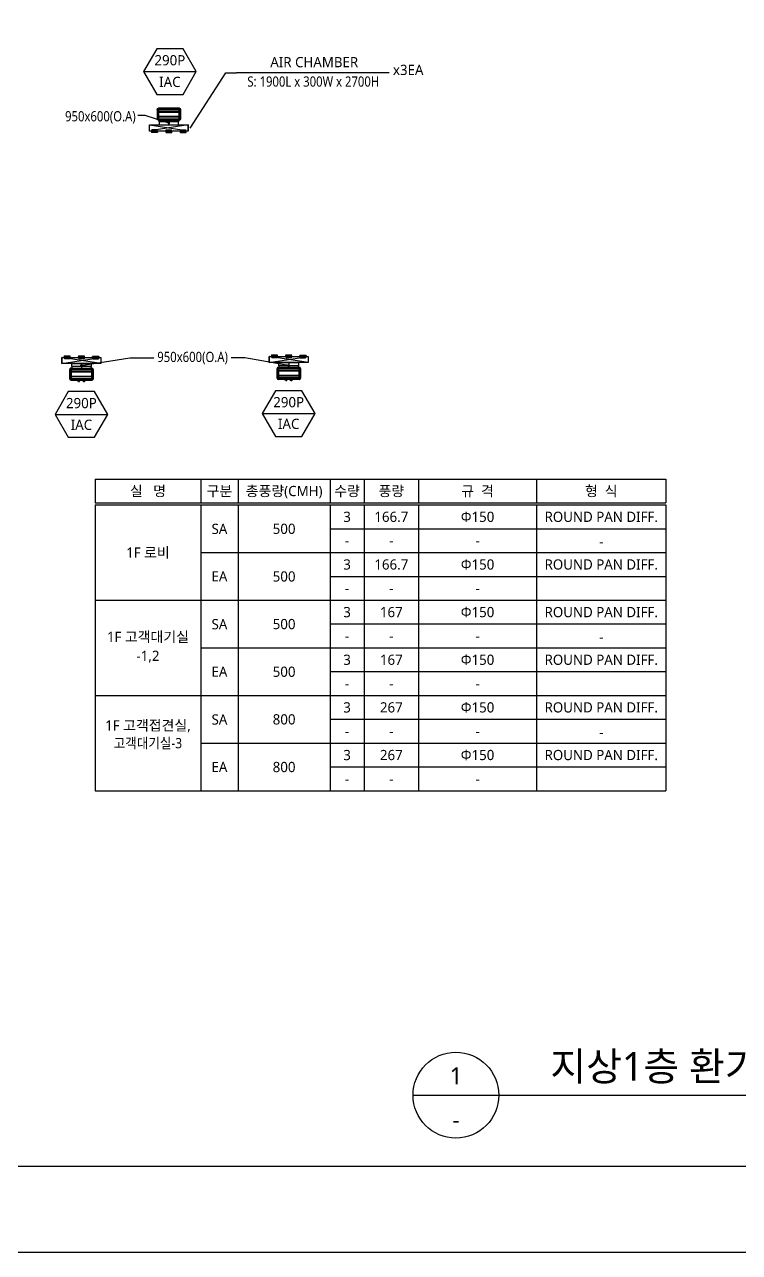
# Model space of a CAD drawing. Header units: millimetres. Extents: x 61566 to 667441, y 0 to 118800.
# Drawn here: x 210747 to 245749, y 0 to 60113 of the extents above; entities that cross this region are included whole.
import ezdxf
from ezdxf.enums import TextEntityAlignment as Align

# ---------------------------------------------------------------- set-up
doc = ezdxf.new("R2010")
doc.units = ezdxf.units.MM
doc.header["$LTSCALE"] = 200
doc.linetypes.add('CEN6', pattern=[12, 10, -0.75, 0.5, -0.75])
doc.linetypes.add('HID', pattern=[2.3, 1.5, -0.8])
doc.layers.get('DEFPOINTS').update_dxf_attribs({"color": 137})
doc.layers.add('1 E', color=6, linetype='Continuous', lineweight=0)
for name, color, linetype in [('1 SA', 4, 'Continuous'), ('1 SDF-PKNO', 2, 'Continuous'), ('AA-MKXS', 3, 'Continuous'), ('DI', 1, 'Continuous'), ('LG-AIRCON', 240, 'Continuous'), ('LG-RLRG', 3, 'Continuous'), ('LG-장비번호', 7, 'Continuous'), ('PIPE', 3, 'Continuous'), ('TE', 2, 'Continuous'), ('WALL-D', 3, 'Continuous'), ('드레인', 4, 'HID')]:
    doc.layers.add(name, color=color, linetype=linetype)
doc.styles.add('GHS_DIM', font='romans.shx', dxfattribs={"width": 0.7, "bigfont": 'ghs.shx'})
doc.styles.add('LG전자', font='malgun.ttf')
doc.styles.add('SUNJIN', font='malgun.ttf')
doc.styles.add('돋움', font='')
doc.styles.add('스타일1', font='malgun.ttf')
doc.styles.get('돋움').set_extended_font_data('Dotum')
doc.dimstyles.new('LEADER50', dxfattribs={"dimscale": 0, "dimtxt": 100, "dimasz": 100, "dimexe": 50, "dimexo": 50, "dimgap": 40, "dimtad": 1, "dimdec": 0, "dimdsep": 46, "dimtxsty": 'GHS_DIM', "dimcen": 2.5, "dimclrd": 1, "dimclre": 1, "dimclrt": 2, "dimadec": 0, "dimazin": 0, "dimtfac": 1, "dimtdec": 0, "dimtofl": 0, "dimtmove": 0, "dimatfit": 3, "dimfxl": 30, "dimtvp": 1, "dimtolj": 1, "dimtzin": 0, "dimarcsym": 0})
doc.dimstyles.new('SAMOO-25', dxfattribs={"dimscale": 100, "dimtxt": 2.5, "dimasz": 1, "dimexe": 2, "dimexo": 2, "dimgap": 1, "dimtad": 1, "dimdec": 0, "dimdsep": 46, "dimlunit": 6, "dimtxsty": '돋움', "dimblk": 'dimdot', "dimcen": 1, "dimclrd": 1, "dimclre": 1, "dimclrt": 3, "dimadec": 0, "dimazin": 0, "dimtm": 1e-09, "dimtfac": 1, "dimtdec": 0, "dimtix": 1, "dimtmove": 2, "dimatfit": 3, "dimldrblk": 'NONE', "dimfxl": 8, "dimtolj": 1, "dimarcsym": 0})

# ---------------------------------------------------------------- blocks, each defined once
blk = doc.blocks.new('sheet-line')
at = {"layer": 'DEFPOINTS'}
blk.add_lwpolyline([(168200, -356400), (0, -356400), (0, -237600), (168200, -237600)], close=True, dxfattribs=at)
blk = doc.blocks.new('장비번호')
at = {"layer": 'LG-장비번호', "color": 0}
blk.add_line((-516, 0), (516, 0), dxfattribs=at)
blk.add_lwpolyline([(516, 0), (258, 447), (-258, 447), (-516, 0), (-258, -447), (258, -447)], close=True, dxfattribs=at)
blk = doc.blocks.new('LRD-N2907P')
at = {"layer": 'LG-AIRCON', "color": 0, "linetype": 'Continuous'}
for p, q in [((-516, 0), (-516, -10)), ((-516, 0), (0, 0)), ((0, 0), (505, 0)), ((0, -10), (0, 0)), ((505, 0), (505, -10)), ((-576, -531), (-576, -60)), ((-576, -60), (-566, -60)), ((-576, -531), (-566, -531)), ((-566, -60), (-566, -531)), ((-539, -82), (-536, -79)), ((-539, -142), (-539, -82)), ((-536, -145), (-539, -142)), ((-539, -209), (-536, -206)), ((-539, -269), (-539, -209)), ((-536, -272), (-539, -269)), ((-539, -322), (-536, -319)), ((-539, -382), (-539, -322)), ((-536, -385), (-539, -382)), ((-539, -449), (-536, -446)), ((-539, -509), (-539, -449)), ((-536, -512), (-539, -509)), ((-536, -206), (-536, -145)), ((-536, -319), (-536, -272)), ((-536, -446), (-536, -385)), ((-535, -180), (-535, -179)), ((-535, -183), (-535, -180)), ((-535, -188), (-535, -183)), ((-535, -195), (-535, -188)), ((-535, -203), (-535, -195)), ((-535, -212), (-535, -203)), ((-535, -222), (-535, -212)), ((-535, -231), (-535, -222)), ((-535, -240), (-535, -231)), ((-535, -248), (-535, -240)), ((-535, -255), (-535, -248)), ((-535, -260), (-535, -255)), ((-535, -263), (-535, -260)), ((-535, -265), (-535, -263)), ((-533, -176), (-533, -178)), ((-533, -178), (-533, -181)), ((-533, -181), (-533, -186)), ((-531, -184), (-533, -184)), ((-533, -186), (-533, -193)), ((-533, -193), (-533, -202)), ((-533, -202), (-533, -211)), ((-533, -211), (-533, -222)), ((-533, -222), (-533, -232)), ((-533, -232), (-533, -241)), ((-533, -241), (-533, -250)), ((-533, -250), (-533, -257)), ((-533, -257), (-533, -262)), ((-533, -259), (-531, -259)), ((-533, -262), (-533, -265)), ((-533, -265), (-533, -266)), ((-525, -67), (-531, -67)), ((-531, -67), (-531, -68)), ((-531, -68), (-531, -512)), ((-503, -68), (-531, -68)), ((-531, -512), (-503, -512)), ((-531, -516), (-531, -512)), ((-530, -68), (-530, -68)), ((-498, -68), (-530, -68)), ((-530, -516), (-530, -512)), ((-529, -512), (-529, -516)), ((-525, -66), (-525, -67)), ((-525, -66), (-498, -66)), ((-525, -67), (-498, -67)), ((513, -63), (-524, -63)), ((-524, -66), (-524, -63)), ((-524, -66), (-524, -64)), ((-524, -64), (-524, -64)), ((-524, -68), (-524, -68)), ((-524, -516), (-524, -512)), ((-524, -516), (-522, -528)), ((-523, -526), (-523, -528)), ((-523, -528), (-522, -530)), ((511, -528), (-522, -528)), ((-522, -528), (-518, -536)), ((-518, -536), (-512, -544)), ((-518, -591), (-516, -581)), ((0, -10), (-516, -10)), ((-516, -591), (-516, -581)), ((-516, -581), (1, -581)), ((48, -591), (-516, -591)), ((-512, -544), (-505, -549)), ((-505, -549), (-496, -553)), ((-500, -71), (-503, -68)), ((-503, -512), (-500, -509)), ((-500, -509), (-500, -71)), ((-498, -179), (-500, -179)), ((-498, -189), (-500, -189)), ((-498, -419), (-500, -419)), ((-498, -429), (-500, -429)), ((485, -66), (-498, -66)), ((-498, -66), (-498, -86)), ((485, -86), (-498, -86)), ((-498, -176), (487, -176)), ((-498, -179), (-498, -176)), ((-498, -180), (-498, -179)), ((-498, -179), (-498, -179)), ((487, -180), (-498, -180)), ((-498, -193), (-498, -189)), ((-498, -189), (487, -189)), ((-498, -189), (-498, -189)), ((-498, -189), (-498, -189)), ((487, -193), (-498, -193)), ((-498, -416), (487, -416)), ((-498, -419), (-498, -416)), ((-498, -420), (-498, -419)), ((-498, -419), (-498, -419)), ((487, -420), (-498, -420)), ((-498, -433), (-498, -429)), ((-498, -429), (487, -429)), ((-498, -429), (-498, -429)), ((-498, -429), (-498, -429)), ((487, -433), (-498, -433)), ((-496, -553), (-486, -554)), ((-489, -32), (-485, -32)), ((-485, -559), (-489, -559)), ((-482, -554), (-486, -554)), ((-486, -559), (-482, -559)), ((-486, -560), (-482, -560)), ((-486, -561), (-481, -561)), ((-483, -33), (-483, -57)), ((-483, -57), (-458, -57)), ((-483, -554), (-483, -557)), ((-482, -549), (-482, -547)), ((-482, -547), (-481, -547)), ((-482, -560), (-482, -549)), ((-481, -549), (-482, -549)), ((-481, -547), (-481, -549)), ((-481, -561), (-481, -549)), ((-481, -561), (-481, -554)), ((-480, -554), (-481, -554)), ((-481, -561), (-481, -561)), ((-480, -562), (-480, -532)), ((-480, -560), (-480, -554)), ((-480, -560), (-480, -560)), ((-480, -560), (-480, -560)), ((468, -562), (-480, -562)), ((-479, -564), (-479, -562)), ((-479, -562), (-479, -562)), ((-479, -562), (-479, -563)), ((-479, -563), (-479, -563)), ((468, -564), (-479, -564)), ((-479, -565), (-479, -564)), ((-479, -565), (468, -565)), ((-479, -565), (-479, -565)), ((-478, -565), (-478, -567)), ((-478, -567), (-477, -567)), ((-477, -565), (-477, -569)), ((-477, -569), (470, -569)), ((-477, -569), (-477, -570)), ((-477, -570), (470, -570)), ((-477, -570), (-477, -570)), ((-462, -538), (-463, -540)), ((-463, -540), (-462, -542)), ((-459, -537), (-462, -538)), ((-459, -540), (-462, -540)), ((-462, -542), (-460, -543)), ((-461, -541), (-459, -541)), ((-460, -543), (-458, -542)), ((-457, -539), (-459, -537)), ((-458, -57), (-455, -60)), ((-458, -542), (-457, -539)), ((-455, -60), (-262, -60)), ((-417, -554), (-427, -554)), ((-369, -63), (-368, -63)), ((-368, -63), (-365, -63)), ((-365, -63), (-360, -63)), ((-360, -63), (-353, -63)), ((-353, -63), (-345, -63)), ((-345, -63), (-336, -63)), ((-336, -63), (-326, -63)), ((-326, -63), (-317, -63)), ((-317, -63), (-308, -63)), ((-308, -63), (-300, -63)), ((-300, -63), (-293, -63)), ((-293, -63), (-288, -63)), ((-288, -63), (-285, -63)), ((-285, -63), (-283, -63)), ((-262, -60), (-259, -57)), ((-259, -57), (-239, -57)), ((-239, -57), (-236, -60)), ((-236, -60), (-23, -60)), ((-189, -570), (-161, -572)), ((-173, -63), (-172, -63)), ((-172, -63), (-169, -63)), ((-169, -63), (-164, -63)), ((-164, -63), (-158, -63)), ((-161, -572), (-161, -572)), ((-161, -572), (-161, -572)), ((-161, -572), (-160, -572)), ((-160, -572), (-160, -572)), ((-160, -572), (-159, -572)), ((-159, -572), (-157, -572)), ((-158, -63), (-150, -63)), ((-147, -554), (-157, -554)), ((-157, -572), (-155, -572)), ((-155, -572), (-153, -572)), ((-153, -572), (-151, -572)), ((-151, -572), (-149, -572)), ((-150, -63), (-142, -63)), ((-149, -572), (-144, -572)), ((-144, -572), (-140, -572)), ((-142, -63), (-133, -63)), ((-140, -572), (-135, -572)), ((-135, -572), (-130, -572)), ((-133, -63), (-125, -63)), ((-130, -572), (-120, -572)), ((-124, -572), (-126, -572)), ((-125, -63), (-117, -63)), ((-124, -572), (-125, -572)), ((-125, -572), (-125, -572)), ((-124, -572), (-124, -572)), ((-122, -572), (-124, -572)), ((-122, -572), (-124, -572)), ((-121, -572), (-122, -572)), ((-120, -572), (-122, -572)), ((-121, -572), (-121, -571)), ((-121, -571), (-121, -571)), ((-120, -572), (-121, -572)), ((-121, -572), (-121, -572)), ((-120, -572), (-109, -572)), ((-120, -572), (-120, -572)), ((-120, -572), (-120, -572)), ((-120, -572), (-120, -572)), ((-120, -572), (-120, -572)), ((-120, -572), (-120, -572)), ((-119, -572), (-119, -572)), ((-115, -573), (-119, -572)), ((-117, -63), (-111, -63)), ((-114, -573), (-117, -573)), ((-111, -573), (-115, -573)), ((-112, -573), (-115, -573)), ((-112, -573), (-114, -573)), ((-108, -573), (-112, -573)), ((-109, -573), (-112, -573)), ((-111, -63), (-106, -63)), ((-111, -573), (-111, -573)), ((-106, -574), (-111, -573)), ((-109, -572), (-99, -572)), ((-106, -573), (-109, -573)), ((-109, -573), (-87, -576)), ((-105, -573), (-108, -573)), ((-106, -63), (-103, -63)), ((-102, -573), (-106, -573)), ((-101, -574), (-106, -574)), ((-102, -574), (-105, -573)), ((-103, -63), (-102, -63)), ((-103, -573), (-103, -572)), ((-102, -573), (-103, -573)), ((-103, -573), (-103, -573)), ((-103, -573), (-103, -573)), ((-103, -573), (-103, -573)), ((-99, -574), (-102, -573)), ((-102, -573), (-102, -573)), ((-102, -573), (-102, -573)), ((-102, -573), (-102, -573)), ((-102, -573), (-102, -573)), ((-98, -574), (-102, -574)), ((-101, -574), (-101, -574)), ((-99, -572), (-89, -572)), ((-95, -574), (-99, -574)), ((-94, -574), (-98, -574)), ((-95, -573), (-95, -572)), ((-95, -572), (-95, -572)), ((-95, -572), (-95, -572)), ((-95, -572), (-95, -572)), ((-95, -574), (-95, -573)), ((-95, -573), (-95, -573)), ((-95, -573), (-95, -573)), ((-95, -573), (-95, -573)), ((-90, -574), (-95, -574)), ((-95, -574), (-95, -574)), ((-95, -574), (-95, -574)), ((-95, -574), (-95, -574)), ((-95, -574), (-95, -574)), ((-90, -574), (-94, -574)), ((-86, -575), (-90, -574)), ((-86, -575), (-90, -574)), ((-89, -572), (-78, -572)), ((-87, -576), (-88, -576)), ((-88, -576), (-88, -576)), ((-88, -576), (-88, -576)), ((-88, -576), (-88, -576)), ((-88, -576), (-88, -576)), ((-88, -576), (-88, -576)), ((-88, -576), (-88, -576)), ((-88, -576), (-88, -576)), ((-88, -576), (-88, -576)), ((-88, -576), (-87, -576)), ((-87, -576), (-87, -576)), ((-87, -576), (-87, -576)), ((-87, -576), (-87, -576)), ((-87, -576), (-87, -576)), ((-87, -576), (-87, -576)), ((-87, -576), (-87, -576)), ((-87, -576), (-87, -576)), ((-87, -576), (-87, -576)), ((-87, -576), (-87, -576)), ((-87, -576), (-87, -576)), ((-87, -576), (-87, -576)), ((-87, -576), (-87, -576)), ((-87, -576), (-87, -576)), ((-87, -576), (-87, -576)), ((-87, -576), (-87, -576)), ((-87, -576), (-87, -576)), ((-87, -576), (-86, -576)), ((-86, -574), (-86, -573)), ((-86, -573), (-86, -573)), ((-86, -573), (-86, -573)), ((-86, -573), (-86, -573)), ((-86, -573), (-86, -573)), ((-86, -573), (-82, -573)), ((-81, -575), (-86, -575)), ((-86, -575), (-86, -575)), ((-86, -575), (-86, -575)), ((-86, -575), (-86, -574)), ((-86, -574), (-86, -574)), ((-86, -574), (-86, -574)), ((-86, -574), (-86, -574)), ((-81, -575), (-86, -575)), ((-86, -576), (-86, -577)), ((-86, -576), (-86, -576)), ((-86, -576), (-86, -576)), ((-86, -576), (-86, -576)), ((-86, -576), (-85, -576)), ((-86, -577), (-86, -577)), ((-86, -577), (-85, -577)), ((-85, -576), (-85, -576)), ((-85, -576), (-85, -576)), ((-85, -576), (-85, -576)), ((-85, -576), (-84, -576)), ((-85, -577), (-84, -577)), ((-85, -577), (-85, -577)), ((-85, -577), (-85, -577)), ((-84, -576), (-84, -576)), ((-84, -576), (-84, -576)), ((-84, -576), (-84, -576)), ((-84, -576), (-83, -576)), ((-84, -577), (-82, -577)), ((-83, -576), (-83, -576)), ((-83, -576), (-83, -576)), ((-83, -576), (-83, -576)), ((-83, -576), (-82, -576)), ((-82, -573), (-77, -573)), ((-82, -576), (-82, -576)), ((-82, -576), (-82, -576)), ((-82, -576), (-82, -576)), ((-82, -576), (-82, -576)), ((-82, -576), (-81, -576)), ((-82, -577), (-81, -577)), ((-76, -575), (-81, -575)), ((-77, -575), (-81, -575)), ((-81, -576), (-81, -576)), ((-81, -576), (-80, -576)), ((-81, -577), (-79, -577)), ((-80, -576), (-80, -576)), ((-80, -576), (-80, -576)), ((-80, -576), (-80, -576)), ((-80, -576), (-80, -576)), ((-80, -576), (-79, -576)), ((-79, -577), (-80, -577)), ((-79, -576), (-79, -576)), ((-79, -576), (-79, -576)), ((-79, -576), (-79, -576)), ((-79, -576), (-78, -576)), ((-79, -577), (-78, -577)), ((-79, -577), (-79, -577)), ((-78, -572), (-68, -572)), ((-78, -577), (-78, -576)), ((-77, -576), (-78, -576)), ((-78, -576), (-78, -576)), ((-78, -576), (-78, -576)), ((-78, -576), (-78, -576)), ((-78, -576), (-78, -576)), ((-78, -576), (-78, -576)), ((-78, -576), (-77, -576)), ((-78, -577), (-78, -577)), ((-78, -577), (-78, -577)), ((-78, -578), (-78, -577)), ((-78, -577), (-78, -577)), ((-77, -573), (-77, -572)), ((-77, -574), (-77, -573)), ((-77, -573), (-77, -573)), ((-77, -573), (-77, -573)), ((-77, -573), (-72, -573)), ((-77, -575), (-77, -574)), ((-77, -574), (-77, -574)), ((-77, -574), (-77, -574)), ((-71, -575), (-77, -575)), ((-77, -575), (-77, -575)), ((-77, -575), (-77, -575)), ((-77, -575), (-77, -575)), ((-77, -575), (-77, -575)), ((-77, -575), (-77, -575)), ((-77, -576), (-72, -576)), ((-77, -577), (-77, -576)), ((-77, -576), (-77, -576)), ((-77, -576), (-77, -577)), ((-77, -577), (-77, -577)), ((-77, -577), (-77, -577)), ((-77, -576), (-74, -577)), ((-77, -577), (-77, -577)), ((-77, -577), (-77, -577)), ((-77, -577), (-77, -577)), ((-77, -577), (-77, -577)), ((-77, -577), (-77, -577)), ((-77, -577), (-76, -577)), ((-71, -575), (-76, -575)), ((-76, -577), (-76, -577)), ((-76, -577), (-76, -577)), ((-76, -577), (-76, -577)), ((-76, -577), (-76, -577)), ((-76, -577), (-76, -577)), ((-74, -577), (-70, -577)), ((-72, -573), (-67, -573)), ((-72, -576), (-71, -577)), ((-66, -576), (-71, -575)), ((-66, -575), (-71, -575)), ((-71, -577), (-71, -577)), ((-71, -577), (-71, -577)), ((-71, -577), (-71, -577)), ((-71, -577), (-71, -577)), ((-71, -577), (-71, -577)), ((-71, -577), (-71, -577)), ((-71, -577), (-70, -577)), ((-70, -577), (-71, -577)), ((-71, -577), (-71, -577)), ((-71, -577), (-71, -577)), ((-71, -577), (-71, -577)), ((-71, -577), (-71, -577)), ((-71, -577), (-71, -577)), ((-71, -577), (-71, -577)), ((-71, -577), (-71, -577)), ((-70, -577), (-70, -577)), ((-70, -577), (-70, -577)), ((-70, -577), (-70, -577)), ((-70, -577), (-70, -577)), ((-70, -577), (-70, -577)), ((-70, -577), (-70, -577)), ((-70, -577), (-70, -577)), ((-70, -577), (-70, -577)), ((-70, -577), (-69, -577)), ((-69, -577), (-70, -577)), ((-70, -577), (-70, -577)), ((-70, -577), (-70, -577)), ((-70, -577), (-70, -577)), ((-70, -577), (-70, -577)), ((-70, -577), (-70, -577)), ((-70, -577), (-70, -577)), ((-70, -577), (-70, -577)), ((-70, -577), (-70, -577)), ((-69, -577), (-69, -581)), ((-69, -577), (-69, -577)), ((-69, -577), (-69, -577)), ((-69, -577), (-69, -577)), ((-69, -577), (-69, -577)), ((-69, -577), (-68, -577)), ((-68, -572), (-57, -572)), ((-68, -577), (-68, -577)), ((-68, -577), (-68, -577)), ((-68, -577), (-67, -577)), ((-67, -573), (-67, -572)), ((-67, -574), (-67, -573)), ((-67, -573), (-67, -573)), ((-67, -573), (-61, -574)), ((-67, -575), (-67, -574)), ((-67, -574), (-67, -574)), ((-67, -574), (-67, -574)), ((-66, -575), (-67, -575)), ((-67, -575), (-67, -575)), ((-67, -575), (-67, -575)), ((-67, -577), (-67, -577)), ((-67, -577), (-67, -577)), ((-67, -577), (-67, -577)), ((-67, -577), (-67, -577)), ((-67, -577), (-67, -577)), ((-67, -577), (-66, -577)), ((-61, -576), (-66, -575)), ((-66, -575), (-66, -575)), ((-66, -575), (-66, -575)), ((-66, -575), (-66, -575)), ((-61, -576), (-66, -576)), ((-66, -577), (-66, -577)), ((-66, -577), (-65, -577)), ((-65, -577), (-65, -577)), ((-65, -577), (-65, -577)), ((-65, -577), (-65, -577)), ((-65, -577), (-65, -577)), ((-65, -577), (-64, -577)), ((-64, -577), (-64, -577)), ((-64, -577), (-64, -577)), ((-64, -577), (-64, -577)), ((-64, -577), (-63, -578)), ((-63, -578), (-63, -578)), ((-61, -574), (-56, -574)), ((-56, -576), (-61, -576)), ((-56, -576), (-61, -576)), ((-60, -578), (-57, -578)), ((-57, -572), (-47, -572)), ((-56, -574), (-56, -572)), ((-56, -575), (-56, -574)), ((-56, -574), (-56, -574)), ((-56, -574), (-54, -574)), ((-56, -576), (-56, -575)), ((-56, -575), (-56, -575)), ((-56, -575), (-56, -575)), ((-56, -575), (-56, -575)), ((-50, -576), (-56, -576)), ((-53, -576), (-56, -576)), ((-56, -576), (-56, -576)), ((-56, -576), (-56, -576)), ((-56, -576), (-56, -576)), ((-56, -576), (-56, -576)), ((-54, -574), (-51, -574)), ((-51, -576), (-53, -576)), ((-51, -574), (-51, -572)), ((-51, -575), (-51, -574)), ((-51, -574), (-51, -574)), ((-51, -574), (-47, -574)), ((-51, -576), (-51, -575)), ((-51, -575), (-51, -575)), ((-51, -575), (-51, -575)), ((-47, -576), (-51, -576)), ((-51, -576), (-51, -576)), ((-51, -576), (-51, -576)), ((-51, -576), (-51, -576)), ((-51, -576), (-51, -576)), ((-51, -576), (-51, -576)), ((-44, -577), (-50, -576)), ((-47, -572), (-25, -572)), ((-47, -574), (-43, -574)), ((-43, -576), (-47, -576)), ((-39, -577), (-44, -577)), ((-43, -574), (-43, -572)), ((-43, -575), (-43, -574)), ((-43, -574), (-38, -574)), ((-43, -576), (-43, -575)), ((-43, -575), (-43, -575)), ((-43, -575), (-43, -575)), ((-38, -576), (-43, -576)), ((-43, -576), (-43, -576)), ((-43, -576), (-43, -576)), ((-43, -576), (-43, -576)), ((-43, -576), (-43, -576)), ((-43, -576), (-43, -576)), ((-43, -576), (-43, -576)), ((-33, -577), (-39, -577)), ((-38, -574), (-33, -575)), ((-33, -577), (-38, -576)), ((-33, -575), (-33, -572)), ((-33, -576), (-33, -575)), ((-33, -575), (-33, -575)), ((-33, -575), (-33, -575)), ((-33, -575), (-27, -575)), ((-27, -577), (-33, -577)), ((-33, -577), (-33, -577)), ((-33, -577), (-33, -577)), ((-33, -577), (-33, -576)), ((-33, -576), (-33, -576)), ((-33, -576), (-33, -576)), ((-33, -576), (-33, -576)), ((-33, -576), (-33, -576)), ((-27, -577), (-33, -577)), ((-27, -575), (-21, -575)), ((-21, -577), (-27, -577)), ((-21, -577), (-27, -577)), ((-25, -572), (-4, -572)), ((-23, -60), (-20, -57)), ((-21, -575), (-21, -572)), ((-21, -576), (-21, -575)), ((-21, -575), (-21, -575)), ((-21, -575), (-21, -575)), ((-21, -575), (-15, -575)), ((-21, -577), (-21, -576)), ((-21, -576), (-21, -576)), ((-21, -576), (-21, -576)), ((-21, -576), (-21, -576)), ((-15, -577), (-21, -577)), ((-21, -577), (-21, -577)), ((-21, -577), (-21, -577)), ((-21, -577), (-21, -577)), ((-15, -577), (-21, -577)), ((505, -591), (-21, -591)), ((-20, -57), (-13, -57)), ((-20, -581), (505, -581)), ((-15, -575), (-9, -575)), ((-9, -577), (-15, -577)), ((-9, -577), (-15, -577)), ((-13, -57), (0, -57)), ((-13, -57), (-13, -57)), ((-10, -63), (-10, -57)), ((-9, -575), (-9, -572)), ((-9, -576), (-9, -575)), ((-9, -575), (-9, -575)), ((-9, -575), (-9, -575)), ((-9, -575), (-9, -575)), ((-9, -575), (-9, -575)), ((-9, -575), (-3, -575)), ((-9, -577), (-9, -576)), ((-9, -576), (-9, -576)), ((-9, -576), (-9, -576)), ((-9, -576), (-9, -576)), ((-9, -576), (-9, -576)), ((-9, -576), (-9, -576)), ((-9, -576), (-9, -576)), ((-3, -577), (-9, -577)), ((-9, -577), (-9, -577)), ((-9, -577), (-9, -577)), ((-9, -577), (-9, -577)), ((-9, -577), (-9, -577)), ((-9, -577), (-9, -577)), ((-9, -577), (-9, -577)), ((-9, -577), (-9, -577)), ((-9, -577), (-9, -577)), ((-3, -577), (-9, -577)), ((-4, -572), (-4, -570)), ((17, -572), (-4, -572)), ((-3, -575), (3, -575)), ((3, -577), (-3, -577)), ((-3, -577), (3, -577)), ((-1, -63), (-1, -57)), ((-1, -57), (0, -57)), ((505, -10), (0, -10)), ((0, -57), (0, -10)), ((0, -57), (9, -57)), ((3, -575), (3, -572)), ((3, -576), (3, -575)), ((3, -575), (3, -575)), ((3, -575), (3, -575)), ((3, -575), (3, -575)), ((3, -575), (3, -575)), ((3, -575), (9, -575)), ((3, -577), (3, -576)), ((3, -576), (3, -576)), ((3, -576), (3, -576)), ((3, -576), (3, -576)), ((3, -576), (3, -576)), ((3, -576), (3, -576)), ((3, -576), (3, -576)), ((3, -577), (3, -577)), ((3, -577), (3, -577)), ((3, -577), (3, -577)), ((3, -577), (3, -577)), ((3, -577), (3, -577)), ((3, -577), (3, -577)), ((3, -577), (3, -577)), ((3, -577), (3, -577)), ((9, -577), (3, -577)), ((3, -577), (9, -577)), ((9, -57), (12, -60)), ((9, -575), (15, -575)), ((15, -577), (9, -577)), ((9, -577), (15, -577)), ((12, -60), (225, -60)), ((15, -575), (15, -572)), ((15, -576), (15, -575)), ((15, -575), (15, -575)), ((15, -575), (15, -575)), ((15, -575), (21, -575)), ((15, -577), (15, -576)), ((15, -576), (15, -576)), ((15, -576), (15, -576)), ((15, -576), (15, -576)), ((15, -577), (15, -577)), ((15, -577), (15, -577)), ((15, -577), (15, -577)), ((21, -577), (15, -577)), ((15, -577), (21, -577)), ((38, -572), (17, -572)), ((21, -575), (27, -575)), ((27, -577), (21, -577)), ((21, -577), (27, -577)), ((27, -575), (27, -572)), ((27, -575), (32, -574)), ((27, -576), (27, -575)), ((27, -575), (27, -575)), ((27, -575), (27, -575)), ((27, -577), (27, -577)), ((27, -577), (27, -576)), ((27, -576), (27, -576)), ((27, -576), (27, -576)), ((27, -576), (27, -576)), ((27, -576), (27, -576)), ((27, -576), (27, -576)), ((32, -576), (27, -577)), ((27, -577), (33, -577)), ((32, -574), (37, -574)), ((37, -576), (32, -576)), ((33, -577), (34, -577)), ((34, -577), (35, -577)), ((35, -577), (41, -576)), ((37, -574), (37, -572)), ((37, -575), (37, -574)), ((37, -574), (41, -574)), ((37, -576), (37, -575)), ((37, -575), (37, -575)), ((37, -575), (37, -575)), ((37, -576), (37, -576)), ((37, -576), (37, -576)), ((37, -576), (37, -576)), ((37, -576), (37, -576)), ((37, -576), (37, -576)), ((37, -576), (37, -576)), ((41, -576), (37, -576)), ((49, -572), (38, -572)), ((41, -574), (45, -574)), ((41, -576), (47, -576)), ((45, -576), (41, -576)), ((45, -574), (45, -572)), ((45, -575), (45, -574)), ((45, -574), (45, -574)), ((45, -574), (47, -574)), ((45, -576), (45, -575)), ((45, -575), (45, -575)), ((45, -575), (45, -575)), ((47, -576), (45, -576)), ((45, -576), (45, -576)), ((45, -576), (45, -576)), ((45, -576), (45, -576)), ((45, -576), (45, -576)), ((45, -576), (45, -576)), ((47, -574), (50, -574)), ((47, -576), (51, -576)), ((50, -576), (47, -576)), ((59, -572), (49, -572)), ((50, -574), (50, -572)), ((50, -575), (50, -574)), ((50, -574), (50, -574)), ((50, -574), (55, -574)), ((50, -576), (50, -575)), ((50, -575), (50, -575)), ((50, -575), (50, -575)), ((50, -575), (50, -575)), ((55, -576), (50, -576)), ((50, -576), (50, -576)), ((50, -576), (50, -576)), ((50, -576), (50, -576)), ((50, -576), (50, -576)), ((50, -578), (63, -577)), ((51, -576), (55, -576)), ((53, -578), (54, -577)), ((54, -577), (56, -577)), ((55, -574), (60, -573)), ((60, -575), (55, -576)), ((55, -576), (60, -576)), ((56, -577), (58, -577)), ((58, -577), (60, -577)), ((70, -572), (59, -572)), ((60, -573), (60, -572)), ((60, -574), (60, -573)), ((60, -573), (60, -573)), ((60, -573), (65, -573)), ((60, -575), (60, -574)), ((60, -574), (60, -574)), ((60, -574), (60, -574)), ((60, -576), (65, -575)), ((65, -575), (60, -575)), ((60, -575), (60, -575)), ((60, -575), (60, -575)), ((60, -575), (60, -575)), ((60, -575), (60, -575)), ((60, -575), (60, -575)), ((60, -575), (60, -575)), ((60, -577), (62, -577)), ((62, -577), (64, -577)), ((63, -577), (64, -577)), ((64, -577), (64, -577)), ((64, -577), (65, -577)), ((65, -577), (64, -577)), ((64, -577), (64, -577)), ((64, -577), (65, -577)), ((65, -573), (71, -573)), ((65, -575), (70, -575)), ((70, -575), (65, -575)), ((65, -577), (66, -577)), ((66, -577), (65, -577)), ((66, -577), (66, -578)), ((66, -577), (67, -577)), ((67, -577), (69, -577)), ((69, -577), (70, -577)), ((80, -572), (70, -572)), ((70, -575), (75, -575)), ((75, -575), (70, -575)), ((70, -575), (70, -575)), ((70, -575), (70, -575)), ((70, -575), (70, -575)), ((70, -575), (70, -575)), ((70, -575), (71, -575)), ((70, -577), (70, -577)), ((70, -577), (71, -576)), ((71, -573), (71, -572)), ((71, -574), (71, -573)), ((71, -573), (71, -573)), ((71, -573), (71, -573)), ((71, -573), (75, -573)), ((71, -575), (71, -574)), ((71, -574), (71, -574)), ((71, -574), (71, -574)), ((71, -576), (71, -576)), ((71, -576), (72, -576)), ((72, -576), (72, -576)), ((72, -576), (73, -576)), ((73, -576), (73, -576)), ((73, -576), (74, -576)), ((74, -576), (76, -576)), ((75, -573), (80, -573)), ((80, -574), (75, -575)), ((75, -575), (79, -575)), ((76, -576), (78, -576)), ((78, -576), (80, -576)), ((79, -575), (84, -574)), ((91, -572), (80, -572)), ((80, -574), (80, -573)), ((80, -573), (80, -573)), ((80, -573), (80, -573)), ((80, -573), (80, -573)), ((80, -573), (80, -573)), ((84, -574), (80, -574)), ((80, -574), (80, -574)), ((80, -574), (80, -574)), ((80, -574), (80, -574)), ((80, -574), (80, -574)), ((80, -574), (80, -574)), ((80, -574), (80, -574)), ((80, -576), (82, -575)), ((81, -578), (82, -577)), ((82, -575), (82, -575)), ((82, -575), (83, -575)), ((82, -577), (82, -577)), ((82, -577), (83, -577)), ((83, -575), (84, -575)), ((83, -577), (84, -577)), ((83, -578), (89, -577)), ((84, -574), (88, -574)), ((88, -574), (84, -574)), ((84, -575), (84, -575)), ((84, -575), (85, -575)), ((84, -577), (85, -577)), ((85, -575), (85, -575)), ((85, -575), (85, -575)), ((85, -575), (86, -575)), ((85, -577), (86, -577)), ((86, -575), (87, -575)), ((86, -577), (86, -577)), ((86, -577), (86, -577)), ((86, -577), (87, -577)), ((87, -575), (89, -575)), ((87, -577), (87, -577)), ((87, -577), (87, -577)), ((87, -577), (87, -577)), ((87, -577), (87, -577)), ((87, -577), (88, -577)), ((88, -577), (87, -577)), ((87, -577), (87, -578)), ((87, -578), (87, -578)), ((88, -574), (92, -574)), ((92, -574), (88, -574)), ((88, -574), (88, -574)), ((88, -574), (88, -574)), ((88, -574), (89, -574)), ((88, -577), (88, -577)), ((88, -577), (88, -576)), ((88, -576), (88, -576)), ((88, -576), (88, -576)), ((88, -576), (89, -576)), ((88, -577), (88, -577)), ((88, -577), (88, -577)), ((88, -577), (88, -577)), ((88, -577), (89, -577)), ((89, -577), (88, -577)), ((88, -577), (88, -577)), ((88, -577), (88, -577)), ((88, -577), (88, -577)), ((88, -577), (88, -577)), ((88, -577), (88, -577)), ((88, -577), (88, -577)), ((89, -573), (89, -572)), ((89, -572), (89, -572)), ((89, -572), (89, -572)), ((89, -572), (89, -572)), ((89, -574), (89, -573)), ((89, -573), (89, -573)), ((89, -573), (89, -573)), ((89, -573), (89, -573)), ((89, -574), (89, -574)), ((89, -575), (90, -575)), ((89, -576), (89, -575)), ((89, -575), (89, -575)), ((89, -575), (89, -575)), ((89, -575), (89, -575)), ((89, -575), (89, -575)), ((89, -575), (89, -575)), ((89, -575), (89, -575)), ((89, -576), (89, -576)), ((89, -576), (89, -576)), ((89, -576), (89, -576)), ((89, -576), (89, -576)), ((89, -576), (89, -576)), ((89, -576), (89, -576)), ((89, -576), (89, -576)), ((89, -576), (89, -576)), ((89, -576), (89, -576)), ((89, -576), (89, -576)), ((89, -576), (89, -576)), ((89, -576), (89, -576)), ((89, -576), (89, -576)), ((89, -576), (90, -576)), ((90, -576), (89, -576)), ((89, -576), (89, -576)), ((89, -576), (89, -576)), ((89, -577), (90, -576)), ((89, -577), (89, -577)), ((89, -577), (89, -577)), ((89, -577), (89, -577)), ((89, -577), (89, -577)), ((89, -577), (89, -577)), ((89, -577), (89, -577)), ((89, -577), (89, -577)), ((89, -577), (89, -577)), ((89, -577), (89, -577)), ((89, -577), (89, -577)), ((89, -577), (89, -577)), ((89, -577), (89, -577)), ((89, -577), (89, -577)), ((89, -577), (89, -577)), ((89, -577), (89, -577)), ((89, -577), (89, -577)), ((89, -577), (89, -577)), ((89, -577), (89, -577)), ((89, -577), (89, -577)), ((89, -577), (89, -577)), ((89, -577), (89, -577)), ((89, -577), (89, -577)), ((89, -577), (89, -577)), ((89, -577), (89, -577)), ((89, -577), (89, -577)), ((89, -577), (89, -577)), ((89, -577), (89, -577)), ((89, -577), (89, -577)), ((90, -576), (90, -575)), ((90, -575), (91, -575)), ((91, -575), (90, -575)), ((90, -576), (90, -576)), ((90, -576), (90, -576)), ((90, -576), (90, -576)), ((90, -576), (90, -576)), ((90, -576), (90, -576)), ((101, -572), (91, -572)), ((91, -575), (101, -573)), ((92, -574), (91, -575)), ((91, -575), (92, -574)), ((96, -573), (92, -574)), ((92, -574), (96, -574)), ((95, -574), (92, -574)), ((92, -574), (92, -574)), ((95, -574), (95, -574)), ((100, -574), (95, -574)), ((96, -574), (99, -573)), ((100, -573), (96, -573)), ((96, -573), (96, -573)), ((96, -573), (96, -573)), ((96, -573), (96, -573)), ((96, -573), (96, -573)), ((96, -573), (96, -573)), ((96, -573), (97, -573)), ((97, -573), (97, -572)), ((97, -573), (97, -573)), ((97, -573), (97, -573)), ((99, -573), (102, -573)), ((105, -573), (100, -574)), ((103, -573), (100, -573)), ((112, -572), (101, -572)), ((102, -573), (105, -573)), ((106, -573), (103, -573)), ((105, -573), (105, -573)), ((105, -573), (108, -573)), ((109, -573), (105, -573)), ((109, -573), (106, -573)), ((108, -573), (111, -573)), ((113, -572), (109, -573)), ((122, -572), (112, -572)), ((113, -572), (113, -572)), ((116, -572), (113, -572)), ((114, -572), (115, -571)), ((116, -572), (114, -572)), ((114, -572), (114, -572)), ((114, -572), (114, -572)), ((114, -572), (114, -572)), ((114, -572), (114, -572)), ((114, -572), (114, -572)), ((114, -572), (114, -572)), ((114, -572), (114, -572)), ((115, -571), (115, -571)), ((115, -572), (116, -572)), ((116, -572), (118, -572)), ((118, -572), (116, -572)), ((118, -572), (116, -572)), ((118, -572), (118, -572)), ((118, -572), (119, -572)), ((119, -572), (118, -572)), ((127, -572), (122, -572)), ((131, -572), (127, -572)), ((136, -572), (131, -572)), ((145, -554), (135, -554)), ((141, -572), (136, -572)), ((143, -572), (141, -572)), ((145, -572), (143, -572)), ((147, -572), (145, -572)), ((149, -572), (147, -572)), ((150, -572), (149, -572)), ((152, -572), (150, -572)), ((153, -572), (152, -572)), ((153, -572), (181, -570)), ((153, -572), (153, -572)), ((225, -60), (228, -57)), ((228, -57), (248, -57)), ((248, -57), (251, -60)), ((251, -60), (444, -60)), ((415, -554), (405, -554)), ((444, -60), (447, -57)), ((446, -539), (448, -537)), ((446, -542), (446, -539)), ((449, -543), (446, -542)), ((447, -57), (472, -57)), ((450, -540), (447, -540)), ((448, -537), (450, -538)), ((450, -541), (448, -541)), ((451, -542), (449, -543)), ((450, -538), (452, -540)), ((452, -540), (451, -542)), ((468, -562), (468, -532)), ((470, -554), (468, -554)), ((468, -564), (468, -562)), ((468, -565), (468, -564)), ((468, -565), (468, -565)), ((469, -561), (469, -554)), ((470, -547), (471, -547)), ((470, -549), (470, -547)), ((471, -549), (470, -549)), ((470, -561), (470, -549)), ((475, -561), (470, -561)), ((470, -562), (470, -569)), ((470, -569), (470, -570)), ((470, -570), (470, -570)), ((471, -547), (471, -549)), ((471, -560), (471, -549)), ((475, -554), (471, -554)), ((475, -559), (471, -559)), ((475, -560), (471, -560)), ((472, -57), (472, -34)), ((472, -558), (472, -554)), ((474, -32), (478, -32)), ((484, -553), (475, -554)), ((493, -549), (484, -553)), ((485, -66), (485, -86)), ((485, -66), (512, -66)), ((485, -67), (512, -67)), ((485, -68), (519, -68)), ((487, -179), (487, -176)), ((487, -179), (489, -179)), ((487, -180), (487, -179)), ((487, -179), (487, -179)), ((487, -193), (487, -189)), ((487, -189), (489, -189)), ((487, -189), (487, -189)), ((487, -189), (487, -189)), ((487, -419), (487, -416)), ((487, -419), (489, -419)), ((487, -420), (487, -419)), ((487, -419), (487, -419)), ((487, -433), (487, -429)), ((487, -429), (489, -429)), ((487, -429), (487, -429)), ((487, -429), (487, -429)), ((492, -68), (489, -71)), ((489, -509), (489, -71)), ((489, -509), (492, -512)), ((492, -68), (520, -68)), ((520, -512), (492, -512)), ((501, -544), (493, -549)), ((507, -536), (501, -544)), ((505, -591), (505, -581)), ((511, -528), (507, -536)), ((513, -516), (511, -528)), ((511, -527), (511, -528)), ((511, -529), (511, -528)), ((512, -66), (512, -67)), ((512, -67), (520, -67)), ((513, -67), (513, -63)), ((513, -68), (513, -68)), ((513, -516), (513, -512)), ((513, -513), (514, -513)), ((513, -513), (513, -513)), ((513, -513), (514, -513)), ((514, -513), (514, -512)), ((514, -513), (514, -513)), ((514, -513), (514, -513)), ((514, -513), (515, -513)), ((517, -516), (517, -512)), ((518, -68), (518, -68)), ((518, -517), (518, -512)), ((519, -68), (519, -68)), ((519, -516), (519, -512)), ((520, -67), (520, -68)), ((520, -68), (520, -512)), ((521, -184), (520, -184)), ((520, -259), (521, -259)), ((520, -516), (520, -512)), ((521, -178), (521, -176)), ((521, -181), (521, -178)), ((521, -186), (521, -181)), ((521, -193), (521, -186)), ((521, -202), (521, -193)), ((521, -211), (521, -202)), ((521, -222), (521, -211)), ((521, -232), (521, -222)), ((521, -241), (521, -232)), ((521, -250), (521, -241)), ((521, -257), (521, -250)), ((521, -262), (521, -257)), ((521, -265), (521, -262)), ((521, -266), (521, -265)), ((523, -179), (523, -180)), ((523, -180), (523, -183)), ((523, -183), (523, -188)), ((523, -188), (523, -195)), ((523, -195), (523, -203)), ((523, -203), (523, -212)), ((523, -212), (523, -222)), ((523, -222), (523, -231)), ((523, -231), (523, -240)), ((523, -240), (523, -248)), ((523, -248), (523, -255)), ((523, -255), (523, -260)), ((523, -260), (523, -263)), ((523, -263), (523, -265)), ((525, -79), (528, -82)), ((528, -142), (525, -145)), ((525, -145), (525, -206)), ((525, -206), (528, -209)), ((528, -269), (525, -272)), ((525, -272), (525, -319)), ((525, -319), (528, -322)), ((528, -382), (525, -385)), ((525, -385), (525, -446)), ((525, -446), (528, -449)), ((528, -509), (525, -512)), ((528, -82), (528, -142)), ((528, -209), (528, -269)), ((528, -322), (528, -382)), ((528, -449), (528, -509)), ((555, -531), (555, -60)), ((565, -60), (555, -60)), ((565, -531), (555, -531)), ((565, -60), (565, -531))]:
    blk.add_line(p, q, dxfattribs=at)
for centre, radius in [((-516, -120), 4), ((-516, -480), 4), ((-516, -76), 1.6), ((-516, -215), 1.6), ((-516, -405), 1.6), ((-516, -505), 1.6), ((-460, -540), 1.6), ((-422, -554), 5), ((-181, -76), 1.6), ((-152, -554), 5), ((140, -554), 5), ((168, -76), 1.6), ((410, -554), 5), ((449, -540), 1.6), ((505, -120), 4), ((505, -480), 4), ((505, -76), 1.6), ((505, -215), 1.6), ((505, -405), 1.6), ((505, -505), 1.6)]:
    blk.add_circle(centre, radius, dxfattribs=at)
for centre, radius, start, end in [((-516, -60), 60, 90, 180), ((505, -60), 60, 0, 90), ((-516, -531), 60, 180, 270), ((-516, -60), 50, 90, 180), ((-516, -531), 50, 180, 270), ((-489, -79), 47, 90, 180), ((-489, -512), 47, 180, 236.36531), ((-533, -179), 2, 90, 180), ((-533, -265), 2, 180, 270), ((-486, -516), 45, 180, 270), ((-486, -516), 44, 180, 270), ((-486, -516), 42.5, 180, 270), ((-508, -512), 22, 197.62313, 227.01375), ((-506, -510), 22, 186.78797, 218.91094), ((-515, -75), 3, 230.32125, 246.21187), ((-489, -512), 47, 267.60234, 270), ((-485, -33), 1.5, 0, 90), ((-485, -557), 1.5, 270, 0), ((-479, -560), 0.5, 180, 233.41219), ((-422, -554), 3.25, 182.835, 270), ((-421, -553), 2.05, 192.99938, 347.00062), ((-421, -553), 1.3, 200.7675, 339.2325), ((-421, -553), 0.9, 210.81375, 270), ((-422, -554), 3.25, 270, 357.165), ((-421, -553), 0.9, 270, 329.18625), ((-369, -64), 2, 90, 142.67391), ((-283, -64), 2, 37.32609, 90), ((-173, -64), 2, 90, 142.67391), ((-152, -554), 3.25, 182.835, 270), ((-151, -553), 2, 193.32562, 346.67438), ((-151, -553), 1.25, 201.63938, 338.36062), ((-151, -553), 0.9, 210.81375, 270), ((-152, -554), 3.25, 270, 357.165), ((-151, -553), 0.9, 270, 329.18625), ((-102, -64), 2, 37.32609, 90), ((140, -554), 3.25, 182.84062, 270), ((140, -553), 2, 193.32, 346.68), ((140, -553), 1.25, 201.645, 338.355), ((140, -553), 0.9, 210.80812, 270), ((140, -553), 0.9, 270, 329.19188), ((140, -554), 3.25, 270, 357.15938), ((410, -554), 3.25, 182.84062, 270), ((410, -553), 2.05, 192.99375, 347.00625), ((410, -553), 1.3, 200.77312, 339.22688), ((410, -553), 0.9, 210.80812, 270), ((410, -553), 0.9, 270, 329.19188), ((410, -554), 3.25, 270, 357.15938), ((474, -517), 45, 263.62063, 287.73505), ((474, -34), 1.5, 90, 180), ((474, -558), 1.5, 180, 210.00094), ((475, -516), 44, 270, 0), ((475, -516), 45, 270, 0), ((475, -516), 42, 270, 0), ((478, -79), 47, 0, 90), ((474, -517), 43.9, 281.91804, 0), ((478, -512), 47, 299.58047, 0), ((505, -60), 50, 0, 90), ((504, -75), 3, 293.79375, 309.68438), ((505, -531), 60, 270, 0), ((505, -531), 50, 270, 0), ((496, -512), 22, 313.24219, 342.37266), ((494, -510), 22, 323.90578, 353.21203), ((521, -179), 2, 0, 90), ((521, -265), 2, 270, 0)]:
    blk.add_arc(centre, radius, start, end, dxfattribs=at)
blk = doc.blocks.new('A$C6AC5147B')
at = {"layer": 'PIPE', "color": 1, "linetype": 'Continuous'}
for p, q in [((150, 75), (0, 75)), ((75, 150), (75, 0))]:
    blk.add_line(p, q, dxfattribs=at)
at = {"layer": 'PIPE', "color": 0, "linetype": 'Continuous'}
for radius in [52.5, 37.5]:
    blk.add_circle((75, 75), radius, dxfattribs=at)
blk = doc.blocks.new('dimdot')
blk.add_line((-2, 0), (2, 0))
blk.add_circle((0, 0), 0.5)
blk = doc.blocks.new('1 250-노즐')
at = {"layer": '1 SDF-PKNO', "color": 1}
for p, q in [((-130, 138), (-130, -138)), ((0, 0), (-130, 0)), ((-115, 152), (-115, 152)), ((-65, 125), (-65, -125)), ((-65, 125), (0, 125)), ((-115, -152), (-115, -152)), ((-65, -125), (0, -125))]:
    blk.add_line(p, q, dxfattribs=at)
at = {"layer": '1 SDF-PKNO', "color": 2}
for p, q in [((-115, 152), (-115, -152)), ((-115, 130), (0, 130)), ((-70, 122), (-115, 122)), ((-70, 122), (-70, -122)), ((0, 130), (0, -130)), ((-70, -122), (-115, -122)), ((-115, -130), (0, -130))]:
    blk.add_line(p, q, dxfattribs=at)
for centre in [(-115, 138), (-115, -138)]:
    blk.add_arc(centre, 15, 90, 270, dxfattribs=at)

msp = doc.modelspace()

# ---------------------------------------------------------------- linework, layer by layer
at = {"layer": '1 SA', "color": 1, "linetype": 'CEN6', "ltscale": 0.8}
for p, q in [((217814.4, 55200.9), (217814.4, 55450.9)), ((213530, 43519.7), (213530, 43269.7)), ((223678.7, 43563.7), (223678.7, 43313.7))]:
    msp.add_line(p, q, dxfattribs=at)
at = {"layer": '1 SA'}
for points in [[(217339.4, 55450.9), (218289.4, 55450.9), (218289.4, 55350.9), (217339.4, 55350.9), (217339.4, 55450.9)], [(217339.4, 55200.9), (218289.4, 55200.9), (218289.4, 55350.9), (217339.4, 55350.9), (217339.4, 55200.9)], [(213055, 43519.7), (214005, 43519.7), (214005, 43369.7), (213055, 43369.7), (213055, 43519.7)], [(213055, 43269.7), (214005, 43269.7), (214005, 43369.7), (213055, 43369.7), (213055, 43269.7)], [(223203.7, 43563.7), (224153.7, 43563.7), (224153.7, 43413.7), (223203.7, 43413.7), (223203.7, 43563.7)], [(223203.7, 43313.7), (224153.7, 43313.7), (224153.7, 43413.7), (223203.7, 43413.7), (223203.7, 43313.7)]]:
    msp.add_lwpolyline(points, dxfattribs=at)
at = {"layer": '1 SA', "color": 2}
for points in [[(216864.4, 55200.9), (218764.4, 55200.9), (218764.4, 54900.9), (216864.4, 54900.9), (216864.4, 55200.9)], [(214480, 43519.7), (212580, 43519.7), (212580, 43819.7), (214480, 43819.7), (214480, 43519.7)], [(224628.7, 43563.7), (222728.7, 43563.7), (222728.7, 43863.7), (224628.7, 43863.7), (224628.7, 43563.7)]]:
    msp.add_lwpolyline(points, dxfattribs=at)
at = {"layer": '1 SA', "color": 1, "linetype": 'CEN6', "ltscale": 0.8}
for points in [[(216864.4, 54900.9), (216864.4, 55200.9), (218764.4, 54900.9), (218764.4, 55200.9), (216864.4, 54900.9)], [(214480, 43819.7), (214480, 43519.7), (212580, 43819.7), (212580, 43519.7), (214480, 43819.7)], [(224628.7, 43863.7), (224628.7, 43563.7), (222728.7, 43863.7), (222728.7, 43563.7), (224628.7, 43863.7)]]:
    msp.add_lwpolyline(points, dxfattribs=at)
at = {"layer": 'AA-MKXS', "color": 7}
msp.add_line((229766.5, 7700), (260629.9, 7700), dxfattribs=at)
msp.add_circle((231866.6, 7700), 2100.1, dxfattribs=at)
at = {"layer": 'DEFPOINTS'}
msp.add_lwpolyline([(177500, 114600), (314900, 114600), (314900, 4200), (177500, 4200)], close=True, dxfattribs=at)
msp.add_lwpolyline([(177500, 114600), (314900, 114600), (314900, 4200), (177500, 4200)], close=True, dxfattribs=at)
at = {"layer": 'DI', "color": 4}
for p, q in [((214205.4, 37860.6), (242149.8, 37860.6)), ((214205.4, 37860.6), (214205.4, 36694)), ((219372, 37860.6), (219372, 36694)), ((242149.8, 37860.6), (242149.8, 36694)), ((214205.4, 36694), (242149.8, 36694)), ((214205.4, 36596.8), (214205.4, 22601.8)), ((214205.4, 36596.8), (242149.8, 36596.8)), ((214205.4, 36596.8), (242149.8, 36596.8)), ((219372, 36596.8), (219372, 22601.8)), ((242149.8, 36596.8), (242149.8, 22601.8)), ((214205.4, 31931.8), (242149.8, 31931.8)), ((214205.4, 27266.8), (242149.8, 27266.8)), ((214205.4, 22601.8), (242149.8, 22601.8)), ((214205.4, 22601.8), (242149.8, 22601.8))]:
    msp.add_line(p, q, dxfattribs=at)
at = {"layer": 'DI', "color": 5}
for p, q in [((221205.4, 37860.6), (221205.4, 36694)), ((225705.4, 37860.6), (225705.4, 36694)), ((227372, 37860.6), (227372, 36694)), ((230038.7, 37860.6), (230038.7, 36694)), ((235816.5, 37860.6), (235816.5, 36694)), ((221205.4, 36596.8), (221205.4, 22601.8)), ((225705.4, 36596.8), (225705.4, 22601.8)), ((227372, 36596.8), (227372, 22601.8)), ((230038.7, 36596.8), (230038.7, 22601.8)), ((235816.5, 36596.8), (235816.5, 22601.8)), ((225705.4, 35431.8), (242149.8, 35431.8)), ((219372, 34265.1), (242149.8, 34265.1)), ((225705.4, 33098.4), (242149.8, 33098.4)), ((225705.4, 33098.4), (242149.8, 33098.4)), ((225705.4, 30766.8), (242149.8, 30766.8)), ((219372, 29600.1), (242149.8, 29600.1)), ((225705.4, 28433.4), (242149.8, 28433.4)), ((225705.4, 28433.4), (242149.8, 28433.4)), ((225705.4, 26101.8), (242149.8, 26101.8)), ((219372, 24935.1), (242149.8, 24935.1)), ((225705.4, 23768.5), (242149.8, 23768.5)), ((225705.4, 23768.5), (242149.8, 23768.5))]:
    msp.add_line(p, q, dxfattribs=at)
at = {"layer": 'TE', "color": 2}
msp.add_line((228598.7, 57746.1), (221116.4, 57746.1), dxfattribs=at)

# ---------------------------------------------------------------- block references
at = {"layer": '1 SA', "xscale": -1}
for p, rotation in [((217114.4, 54966), 270), ((214230, 43754.7), 89.99999999999997), ((224378.7, 43798.7), 89.99999999999997)]:
    msp.add_blockref('1 250-노즐', p, dxfattribs=dict(at, rotation=rotation))
at = {"layer": '1 SA'}
for p, rotation in [((217814.4, 54966), 90), ((218514.4, 54966), 90), ((212830, 43754.7), 270), ((213530, 43754.7), 270), ((222978.7, 43798.7), 270), ((223678.7, 43798.7), 270)]:
    msp.add_blockref('1 250-노즐', p, dxfattribs=dict(at, rotation=rotation))
at = {"layer": 'LG-AIRCON', "color": 50, "xscale": -1}
msp.add_blockref('LRD-N2907P', (217810.9, 56021.3), dxfattribs=at)
at = {"layer": 'LG-AIRCON', "color": 50, "rotation": 180}
for p in [(213526.5, 42699.3), (223675.1, 42743.3)]:
    msp.add_blockref('LRD-N2907P', p, dxfattribs=at)
at = {"layer": 'LG-RLRG', "xscale": -1.142857142857143, "yscale": 1.142857142857143, "zscale": 1.142857142857143}
for p in [(213737.2, 42613.6), (223885.8, 42657.6)]:
    msp.add_blockref('A$C6AC5147B', p, dxfattribs=at)
at = {"layer": 'LG-장비번호', "color": 2, "xscale": 2.5, "yscale": 2.5, "zscale": 2.5}
for p in [(217861.3, 57808.3), (213529.5, 41024), (223678.1, 41068.1)]:
    msp.add_blockref('장비번호', p, dxfattribs=at)
at = {"layer": 'WALL-D'}
msp.add_blockref('sheet-line', (168200, 356400), dxfattribs=at)
msp.add_blockref('sheet-line', (168200, 356400), dxfattribs=at)
at = {"layer": '드레인', "ltscale": 0.3, "xscale": 1.142857142857143, "yscale": 1.142857142857143, "zscale": 1.142857142857143}
for p in [(213315.7, 42613.6), (223464.3, 42657.6)]:
    msp.add_blockref('A$C6AC5147B', p, dxfattribs=at)

# ---------------------------------------------------------------- texts
at = {"layer": '1 SA', "style": 'SUNJIN', "width": 0.85}
for p in [(214459.7, 55623.4), (218975.4, 43842.7)]:
    msp.add_text('950x600(O.A)', height=500, dxfattribs=at).set_placement(p, align=Align.MIDDLE_CENTER)
at = {"layer": 'AA-MKXS', "linetype": 'Continuous', "style": '스타일1'}
msp.add_text('지상1층 환기덕트 평면도', height=1400, dxfattribs=at).set_placement((236487, 8409.3))
msp.add_text('1', height=840, dxfattribs=at).set_placement((231873.8, 8224), align=Align.CENTER)
at = {"layer": 'AA-MKXS', "style": '스타일1'}
msp.add_text('-', height=840, dxfattribs=at).set_placement((231866.6, 6499.4), align=Align.MIDDLE)
at = {"layer": 'LG-장비번호', "color": 2, "style": 'LG전자'}
for s, p in [('290P', (217861.3, 58366.9)), ('IAC', (217861.3, 57304.9)), ('290P', (213529.5, 41582.7)), ('290P', (223678.1, 41626.8)), ('IAC', (213529.5, 40520.7)), ('IAC', (223678.1, 40564.8))]:
    msp.add_text(s, height=500, dxfattribs=at).set_placement(p, align=Align.MIDDLE_CENTER)
at = {"layer": 'TE', "color": 2, "style": 'SUNJIN'}
for s, p in [('AIR CHAMBER', (224931, 58274.2)), ('x3EA', (229530.4, 57894)), ('3', (226538.7, 36015.1)), ('166.7', (228705.4, 36015.1)), ('Φ150', (232927.6, 36015.1)), ('ROUND PAN DIFF.', (238983.1, 36014.3)), ('SA', (220288.7, 35422.5)), ('500', (223455.4, 35428.4)), ('1F 로비', (216788.7, 34264.3)), ('-', (226538.7, 34846.8)), ('-', (228705.4, 34846.8)), ('-', (232927.6, 34846.8)), ('-', (238983.1, 34799.8)), ('3', (226538.7, 31350.1)), ('167', (228705.4, 31350.1)), ('Φ150', (232927.6, 31350.1)), ('ROUND PAN DIFF.', (238983.1, 31349.3)), ('SA', (220288.7, 30757.5)), ('500', (223455.4, 30763.4)), ('1F 고객대기실', (216788.7, 30135.7)), ('-', (226538.7, 30181.8)), ('-', (228705.4, 30181.8)), ('-', (232927.6, 30181.8)), ('-', (238983.1, 30134.8)), ('-1,2', (216788.7, 29208.7)), ('3', (226538.7, 26685.1)), ('267', (228705.4, 26685.1)), ('Φ150', (232927.6, 26685.1)), ('ROUND PAN DIFF.', (238983.1, 26684.3)), ('1F 고객접견실,', (216788.7, 25800.4)), ('SA', (220288.7, 26092.5)), ('800', (223455.4, 26098.4)), ('-', (226538.7, 25516.8)), ('-', (228705.4, 25516.8)), ('-', (232927.6, 25516.8)), ('-', (238983.1, 25469.8))]:
    msp.add_text(s, height=500, dxfattribs=at).set_placement(p, align=Align.MIDDLE_CENTER)
for s, width, p in [('S: 1900L x 300W x 2700H', 0.85, (224883.4, 57323.5)), ('고객대기실-3', 0.9, (216788.7, 24935.1))]:
    msp.add_text(s, height=500, dxfattribs=dict(at, width=width)).set_placement(p, align=Align.MIDDLE_CENTER)
at = {"layer": 'TE', "color": 3, "style": 'SUNJIN'}
for s, p in [('실   명', (216788.7, 37277.3)), ('구분', (220288.7, 37277.3)), ('총풍량(CMH)', (223455.4, 37277.3)), ('수량', (226538.7, 37277.3)), ('풍량', (228705.4, 37277.3)), ('규  격', (232927.6, 37277.3)), ('형  식', (238983.1, 37277.3))]:
    msp.add_text(s, height=500, dxfattribs=at).set_placement(p, align=Align.MIDDLE_CENTER)
at = {"layer": 'TE', "color": 7, "style": 'SUNJIN'}
for s, p in [('3', (226538.7, 33681.8)), ('166.7', (228705.4, 33681.8)), ('Φ150', (232927.6, 33681.8)), ('ROUND PAN DIFF.', (238983.1, 33681.8)), ('EA', (220288.7, 33098.4)), ('500', (223455.4, 33095.1)), ('-', (226538.7, 32513.4)), ('-', (228705.4, 32513.4)), ('-', (232927.6, 32513.4)), ('3', (226538.7, 29016.8)), ('167', (228705.4, 29016.8)), ('Φ150', (232927.6, 29016.8)), ('ROUND PAN DIFF.', (238983.1, 29016.8)), ('EA', (220288.7, 28433.4)), ('500', (223455.4, 28430.1)), ('-', (226538.7, 27848.4)), ('-', (228705.4, 27848.4)), ('-', (232927.6, 27848.4)), ('3', (226538.7, 24351.8)), ('267', (228705.4, 24351.8)), ('Φ150', (232927.6, 24353.5)), ('ROUND PAN DIFF.', (238983.1, 24351.8)), ('EA', (220288.7, 23768.5)), ('800', (223455.4, 23765.1)), ('-', (226538.7, 23183.4)), ('-', (228705.4, 23183.4)), ('-', (232927.6, 23183.4))]:
    msp.add_text(s, height=500, dxfattribs=at).set_placement(p, align=Align.MIDDLE_CENTER)

# ---------------------------------------------------------------- leaders
at = {"color": 30}
msp.add_leader([(218857.8, 55037.4), (220602.7, 57746.1), (221116.4, 57746.1)], dimstyle='LEADER50', override={"dimscale": 1, "dimasz": 200, "dimtad": 0, "dimfxl": 0.0625}, dxfattribs=at)
at = {"layer": '1 E'}
for points in [[(217814.4, 55286.7), (216653.6, 55653.7), (216287.1, 55653.7)], [(213526, 43424.9), (215902.6, 43792), (217076.5, 43792)], [(223660.8, 43424.9), (221533.7, 43792), (220870.2, 43792)]]:
    msp.add_leader(points, dimstyle='SAMOO-25', override={"dimscale": 150, "dimtxt": 1.2, "dimasz": 0.8, "dimexe": 1, "dimexo": 1, "dimdle": 1, "dimldrblk": 'Dot'}, dxfattribs=at)

doc.saveas('drawing.dxf')
